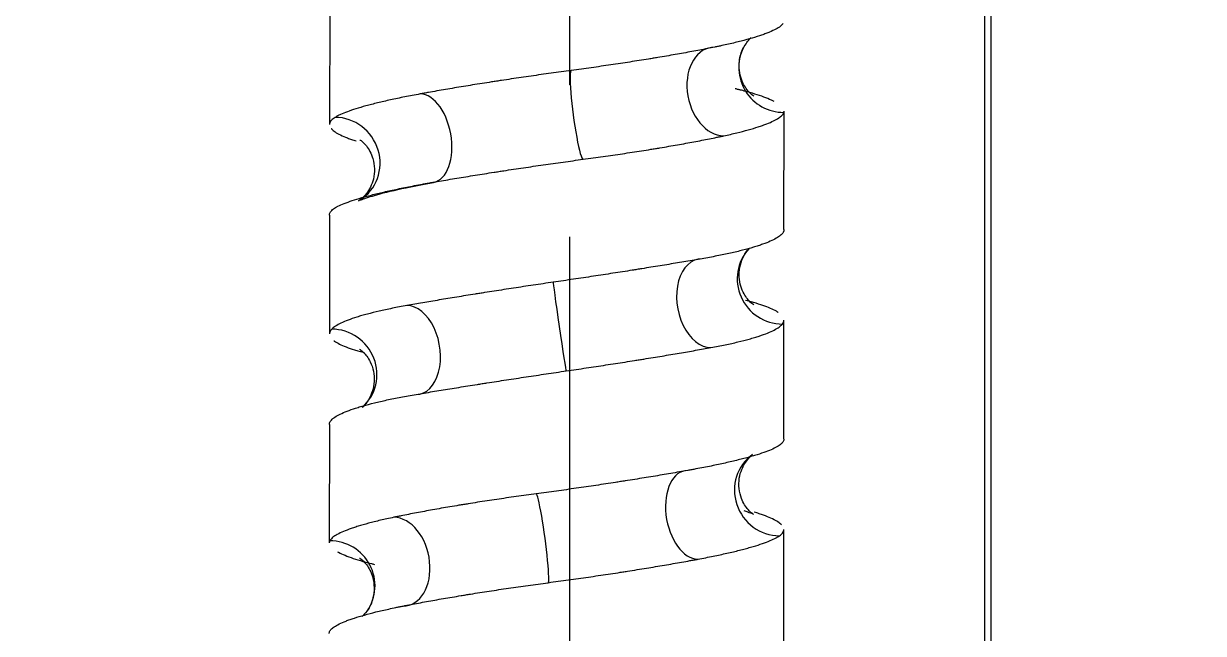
# Model space of a CAD drawing. Header units: millimetres. Extents: x 6110 to 6704, y -2661 to -1821.
# Drawn here: x 6333.44 to 6343.31, y -2399.31 to -2394.21 of the extents above; entities that cross this region are included whole.
import ezdxf

# ---------------------------------------------------------------- set-up
doc = ezdxf.new("R2010")
doc.units = ezdxf.units.MM
doc.header["$LTSCALE"] = 0.1
doc.linetypes.add('CENTERX2', pattern=[101.6, 63.5, -12.7, 12.7, -12.7])
doc.linetypes.add('HIDDEN2', pattern=[4.7625, 3.175, -1.5875])
doc.layers.add('1', color=4, linetype='HIDDEN2', lineweight=13)
doc.layers.add('DIM', color=3, linetype='Continuous', lineweight=9)
doc.layers.add('CENTER', color=1, linetype='CENTERX2')

msp = doc.modelspace()

# ---------------------------------------------------------------- hatches: boundary and pattern name
at = {"layer": 'DIM'}
h = msp.add_hatch(dxfattribs=at)
h.set_pattern_fill('ANSI31', color=2)
edge = h.paths.add_edge_path()
edge.add_line((6619.6172, -2595.9805), (6619.6172, -1962.2056))
edge.add_line((6634.6172, -1966.1101), (6619.6172, -1966.1101))
edge.add_line((6634.6172, -2610.9805), (6634.6172, -1966.1101))
edge.add_line((6634.6172, -2610.9805), (6184.4567, -2610.9805))
edge.add_line((6619.6172, -2595.9805), (6184.4567, -2595.9805))
edge.add_line((6184.4567, -2610.9805), (6184.4567, -2595.9805))

# ---------------------------------------------------------------- linework, layer by layer
at = {"layer": '1', "color": 7, "linetype": 'Continuous', "lineweight": -3}
for p, q in [((6341.4824, -2400.7305), (6341.4824, -2393.2305)), ((6341.5324, -2393.2805), (6341.5324, -2400.6805)), ((6336.004, -2394.0682), (6336.0034, -2395.0567)), ((6339.8028, -2395.9348), (6339.8034, -2394.944)), ((6336.0028, -2395.8146), (6336.0022, -2396.8089)), ((6339.8016, -2397.6871), (6339.8022, -2396.6931)), ((6336.0017, -2397.5672), (6336.001, -2398.5576)), ((6339.8004, -2399.4337), (6339.8011, -2398.4449))]:
    msp.add_line(p, q, dxfattribs=at)
for centre, major_axis, ratio, start_param, end_param in [((6339.262, -2394.7799), (0.0767, -0.3671), 0.707083, 2.995988, 6.1345), ((6339.7987, -2394.5835), (0.3355, -0.1676), 0.988873, 3.141795, 5.179579), ((6338.074, -2394.9759), (0.0499, -0.3717), 0.089507, 3.129602, 6.271248), ((6336.8048, -2395.1718), (0.0661, -0.3691), 0.572585, 6.182048, 9.320897), ((6336.0617, -2395.3682), (0.1799, -0.329), 0.960761, 0.052951, 2.657282), ((6339.7826, -2396.3548), (0.2673, -0.263), 0.979118, 3.160742, 5.497932), ((6339.1548, -2396.5512), (0.0657, -0.3692), 0.653907, 3.02525, 6.166953), ((6337.928, -2396.7471), (0.0541, -0.3711), 0.012924, 3.141023, 6.27991), ((6336.6884, -2396.9431), (0.0643, -0.3695), 0.632912, 6.17292, 9.31465), ((6336.0299, -2397.1395), (0.2449, -0.284), 0.975055, 0.001837, 2.440162), ((6339.7546, -2398.1261), (0.1963, -0.3195), 0.967171, 3.200913, 5.746667), ((6339.0413, -2398.3224), (0.0673, -0.3689), 0.593473, 3.034645, 6.173566), ((6337.7813, -2398.5183), (0.0498, -0.3717), 0.061989, 6.274657, 9.416402), ((6336.5789, -2398.7143), (0.0748, -0.3675), 0.68877, 6.144946, 9.283547), ((6336.0099, -2398.9108), (0.3064, -0.2162), 0.986629, 6.282345, 8.474228)]:
    msp.add_ellipse(centre, major_axis=major_axis, ratio=ratio, start_param=start_param, end_param=end_param, dxfattribs=at)
for points, knots in [([(6339.7956, -2394.2118), (6339.7902, -2394.2195), (6339.7824, -2394.2272), (6339.762, -2394.2428), (6339.7368, -2394.2587), (6339.7022, -2394.275), (6339.6726, -2394.2874), (6339.6621, -2394.2915), (6339.6455, -2394.2978), (6339.6398, -2394.2999), (6339.6281, -2394.3041), (6339.6221, -2394.3062), (6339.5915, -2394.3168), (6339.5649, -2394.3252), (6339.5076, -2394.342), (6339.4463, -2394.3588), (6339.3769, -2394.3755), (6339.3218, -2394.3881), (6339.3029, -2394.3922), (6339.2738, -2394.3985), (6339.2639, -2394.4006), (6339.244, -2394.4047), (6339.2339, -2394.4068), (6339.2238, -2394.4089)], [0, 0, 0, 0, 0.125, 0.125, 0.25, 0.375, 0.375, 0.4375, 0.4375, 0.46875, 0.46875, 0.5, 0.5, 0.625, 0.625, 0.75, 0.875, 0.875, 0.9375, 0.9375, 0.96875, 0.96875, 1, 1, 1, 1]), ([(6339.4632, -2394.4159), (6339.4844, -2394.3823), (6339.5066, -2394.3493), (6339.5253, -2394.3308), (6339.529, -2394.3274)], [0, 0, 0, 0, 0.788327, 1, 1, 1, 1]), ([(6339.2238, -2394.4089), (6339.1832, -2394.4171), (6339.1413, -2394.4253), (6339.0546, -2394.4419), (6338.9651, -2394.4585), (6338.8702, -2394.4752), (6338.797, -2394.4877), (6338.7598, -2394.494), (6338.7219, -2394.5003), (6338.6964, -2394.5045), (6338.6836, -2394.5066), (6338.6193, -2394.5171), (6338.5673, -2394.5254), (6338.462, -2394.5417), (6338.3554, -2394.5578), (6338.2465, -2394.5735), (6338.1364, -2394.589), (6338.0808, -2394.5967), (6338.0245, -2394.6042)], [0, 0, 0, 0, 0.125, 0.125, 0.25, 0.375, 0.375, 0.4375, 0.46875, 0.46875, 0.5, 0.5, 0.625, 0.625, 0.75, 0.875, 0.875, 1, 1, 1, 1]), ([(6339.5508, -2394.8188), (6339.5508, -2394.8189), (6339.5445, -2394.815), (6339.5035, -2394.7832), (6339.4369, -2394.681), (6339.4198, -2394.5354), (6339.4455, -2394.4523), (6339.4632, -2394.4159)], [0, 0, 0, 0, 0.136549, 0.345998, 0.563851, 0.810664, 1, 1, 1, 1]), ([(6338.0245, -2394.6042), (6337.9679, -2394.6118), (6337.9115, -2394.6195), (6337.7994, -2394.6351), (6337.6879, -2394.6509), (6337.5774, -2394.6671), (6337.495, -2394.6795), (6337.4676, -2394.6836), (6337.4266, -2394.6899), (6337.413, -2394.692), (6337.3857, -2394.6962), (6337.3721, -2394.6983), (6337.3045, -2394.7088), (6337.2515, -2394.7172), (6337.1476, -2394.734), (6337.0458, -2394.7508), (6336.9483, -2394.7675), (6336.8767, -2394.78), (6336.8532, -2394.7842), (6336.8182, -2394.7904), (6336.8066, -2394.7925), (6336.7836, -2394.7966), (6336.7722, -2394.7987), (6336.7609, -2394.8008)], [0, 0, 0, 0, 0.125, 0.125, 0.25, 0.375, 0.375, 0.4375, 0.4375, 0.46875, 0.46875, 0.5, 0.5, 0.625, 0.625, 0.75, 0.875, 0.875, 0.9375, 0.9375, 0.96875, 0.96875, 1, 1, 1, 1]), ([(6339.7196, -2394.8628), (6339.7168, -2394.8613), (6339.7139, -2394.8599), (6339.6936, -2394.85), (6339.6739, -2394.8416), (6339.6301, -2394.8247), (6339.5819, -2394.8078), (6339.525, -2394.791), (6339.4789, -2394.7784), (6339.463, -2394.7742), (6339.4383, -2394.768), (6339.4299, -2394.7659), (6339.4128, -2394.7617), (6339.4042, -2394.7596), (6339.3955, -2394.7575)], [0, 0, 0, 0, 0.040478, 0.040478, 0.280359, 0.280359, 0.520239, 0.76012, 0.76012, 0.88006, 0.88006, 0.94003, 0.94003, 1, 1, 1, 1]), ([(6336.7609, -2394.8008), (6336.716, -2394.809), (6336.6728, -2394.8172), (6336.5902, -2394.8338), (6336.511, -2394.8504), (6336.439, -2394.8671), (6336.3876, -2394.8796), (6336.3626, -2394.8859), (6336.3386, -2394.8922), (6336.3229, -2394.8964), (6336.3151, -2394.8985), (6336.277, -2394.909), (6336.2488, -2394.9173), (6336.1969, -2394.9336), (6336.1495, -2394.9498), (6336.1109, -2394.9656), (6336.0854, -2394.9773), (6336.0774, -2394.9812), (6336.0627, -2394.9889), (6336.0559, -2394.9927), (6336.0497, -2394.9965)], [0, 0, 0, 0, 0.125, 0.125, 0.25, 0.375, 0.375, 0.4375, 0.46875, 0.46875, 0.5, 0.5, 0.625, 0.625, 0.75, 0.875, 0.875, 0.9375, 0.9375, 1, 1, 1, 1]), ([(6339.2993, -2395.151), (6339.3375, -2395.1427), (6339.3736, -2395.1345), (6339.4417, -2395.1179), (6339.5056, -2395.1013), (6339.5614, -2395.0846), (6339.6001, -2395.072), (6339.6187, -2395.0657), (6339.6361, -2395.0594), (6339.6475, -2395.0552), (6339.653, -2395.0531), (6339.6799, -2395.0426), (6339.699, -2395.0343), (6339.7324, -2395.0179), (6339.761, -2395.0018), (6339.7802, -2394.986), (6339.7947, -2394.9704), (6339.7995, -2394.9627), (6339.8018, -2394.9552)], [0, 0, 0, 0, 0.125, 0.125, 0.25, 0.375, 0.375, 0.4375, 0.46875, 0.46875, 0.5, 0.5, 0.625, 0.625, 0.75, 0.875, 0.875, 1, 1, 1, 1]), ([(6336.0497, -2394.9965), (6336.0372, -2395.0041), (6336.0274, -2395.0119), (6336.0126, -2395.0275), (6336.0052, -2395.0395), (6336.0033, -2395.0517), (6336.0034, -2395.0558)], [0, 0, 0, 0, 0.39908, 0.39908, 0.79816, 1, 1, 1, 1]), ([(6336.0167, -2395.0889), (6336.0178, -2395.0903), (6336.019, -2395.0918), (6336.0277, -2395.1016), (6336.0377, -2395.1101), (6336.0623, -2395.127), (6336.0917, -2395.1438), (6336.1304, -2395.1606), (6336.1631, -2395.1732), (6336.1746, -2395.1774), (6336.1928, -2395.1837), (6336.199, -2395.1858), (6336.2117, -2395.19), (6336.2182, -2395.1921), (6336.2248, -2395.1941)], [0, 0, 0, 0, 0.040166, 0.040166, 0.280124, 0.280124, 0.520083, 0.760041, 0.760041, 0.880021, 0.880021, 0.94001, 0.94001, 1, 1, 1, 1]), ([(6338.1235, -2395.3476), (6338.1798, -2395.34), (6338.2355, -2395.3323), (6338.3453, -2395.3167), (6338.4537, -2395.3009), (6338.5592, -2395.2846), (6338.6373, -2395.2723), (6338.6632, -2395.2682), (6338.7017, -2395.2619), (6338.7145, -2395.2598), (6338.74, -2395.2556), (6338.7527, -2395.2535), (6338.8156, -2395.243), (6338.8644, -2395.2346), (6338.9593, -2395.2178), (6339.0512, -2395.201), (6339.1374, -2395.1843), (6339.1998, -2395.1718), (6339.2203, -2395.1676), (6339.2504, -2395.1613), (6339.2604, -2395.1593), (6339.28, -2395.1551), (6339.2897, -2395.153), (6339.2993, -2395.151)], [0, 0, 0, 0, 0.125, 0.125, 0.25, 0.375, 0.375, 0.4375, 0.4375, 0.46875, 0.46875, 0.5, 0.5, 0.625, 0.625, 0.75, 0.875, 0.875, 0.9375, 0.9375, 0.96875, 0.96875, 1, 1, 1, 1]), ([(6336.2569, -2395.1852), (6336.2569, -2395.1851), (6336.2638, -2395.1891), (6336.3102, -2395.2262), (6336.379, -2395.3436), (6336.3842, -2395.5116), (6336.3153, -2395.6402), (6336.2588, -2395.6866), (6336.2451, -2395.6965), (6336.2416, -2395.6972)], [0, 0, 0, 0, 0.101469, 0.249194, 0.407123, 0.599581, 0.766523, 0.904739, 1, 1, 1, 1]), ([(6336.8492, -2395.5429), (6336.896, -2395.5347), (6336.944, -2395.5264), (6337.0417, -2395.5099), (6337.1415, -2395.4933), (6337.2452, -2395.4766), (6337.3245, -2395.4641), (6337.3512, -2395.4599), (6337.3916, -2395.4536), (6337.4051, -2395.4515), (6337.4323, -2395.4473), (6337.4459, -2395.4452), (6337.5142, -2395.4347), (6337.5691, -2395.4264), (6337.679, -2395.4101), (6337.7893, -2395.394), (6337.9003, -2395.3783), (6338.0116, -2395.3628), (6338.0675, -2395.3551), (6338.1235, -2395.3476)], [0, 0, 0, 0, 0.125, 0.125, 0.25, 0.375, 0.375, 0.4375, 0.4375, 0.46875, 0.46875, 0.5, 0.5, 0.625, 0.625, 0.75, 0.875, 0.875, 1, 1, 1, 1]), ([(6336.0736, -2395.7398), (6336.089, -2395.7322), (6336.1066, -2395.7245), (6336.1465, -2395.7089), (6336.1907, -2395.693), (6336.2439, -2395.6767), (6336.2871, -2395.6643), (6336.3021, -2395.6602), (6336.3254, -2395.6539), (6336.3333, -2395.6518), (6336.3494, -2395.6476), (6336.3576, -2395.6455), (6336.3992, -2395.6349), (6336.4342, -2395.6265), (6336.5077, -2395.6097), (6336.5848, -2395.5929), (6336.6688, -2395.5762), (6336.7345, -2395.5637), (6336.7568, -2395.5595), (6336.791, -2395.5533), (6336.8025, -2395.5512), (6336.8257, -2395.547), (6336.8374, -2395.545), (6336.8492, -2395.5429)], [0, 0, 0, 0, 0.125, 0.125, 0.25, 0.375, 0.375, 0.4375, 0.4375, 0.46875, 0.46875, 0.5, 0.5, 0.625, 0.625, 0.75, 0.875, 0.875, 0.9375, 0.9375, 0.96875, 0.96875, 1, 1, 1, 1]), ([(6336.2621, -2395.6877), (6336.266, -2395.6862), (6336.2944, -2395.6758), (6336.4008, -2395.6402), (6336.6102, -2395.5904), (6336.7882, -2395.5558), (6336.8708, -2395.541)], [0, 0, 0, 0, 0.056375, 0.352595, 0.724996, 1, 1, 1, 1]), ([(6336.0028, -2395.814), (6336.0028, -2395.813), (6336.0029, -2395.812), (6336.0035, -2395.8028), (6336.0094, -2395.7866), (6336.0251, -2395.7707), (6336.0405, -2395.759), (6336.0462, -2395.7552), (6336.059, -2395.7475), (6336.066, -2395.7436), (6336.0736, -2395.7398)], [0, 0, 0, 0, 0.038697, 0.038697, 0.359131, 0.679566, 0.679566, 0.839783, 0.839783, 1, 1, 1, 1]), ([(6339.8028, -2395.9351), (6339.8027, -2395.943), (6339.8005, -2395.9508), (6339.7938, -2395.9629), (6339.7908, -2395.9671), (6339.7854, -2395.9734), (6339.7834, -2395.9754), (6339.7792, -2395.9796), (6339.7769, -2395.9817), (6339.7745, -2395.9838)], [0, 0, 0, 0, 0.484836, 0.484836, 0.742418, 0.742418, 0.871209, 0.871209, 1, 1, 1, 1]), ([(6339.7745, -2395.9838), (6339.7648, -2395.992), (6339.7528, -2396.0003), (6339.724, -2396.0168), (6339.6907, -2396.0335), (6339.6482, -2396.0502), (6339.6129, -2396.0627), (6339.6006, -2396.0669), (6339.5812, -2396.0732), (6339.5746, -2396.0753), (6339.561, -2396.0795), (6339.5541, -2396.0816), (6339.519, -2396.0921), (6339.4889, -2396.1004), (6339.4249, -2396.1167), (6339.3571, -2396.1329), (6339.2817, -2396.1487), (6339.2223, -2396.1603), (6339.202, -2396.1642), (6339.1605, -2396.1719), (6339.1392, -2396.1757), (6339.1175, -2396.1795)], [0, 0, 0, 0, 0.125, 0.125, 0.25, 0.375, 0.375, 0.4375, 0.4375, 0.46875, 0.46875, 0.5, 0.5, 0.625, 0.625, 0.75, 0.875, 0.875, 0.9375, 0.9375, 1, 1, 1, 1]), ([(6339.5514, -2396.5649), (6339.5514, -2396.5649), (6339.5508, -2396.5646), (6339.532, -2396.5553), (6339.4624, -2396.4796), (6339.4123, -2396.3326), (6339.45, -2396.1734), (6339.4914, -2396.1133), (6339.5153, -2396.0918)], [0, 0, 0, 0, 0.01487, 0.208847, 0.390225, 0.597914, 0.823219, 1, 1, 1, 1]), ([(6339.1175, -2396.1795), (6339.0739, -2396.1871), (6339.0289, -2396.1948), (6338.9365, -2396.2104), (6338.8417, -2396.2263), (6338.742, -2396.2425), (6338.6653, -2396.2549), (6338.6395, -2396.259), (6338.6002, -2396.2653), (6338.5871, -2396.2674), (6338.5606, -2396.2716), (6338.5473, -2396.2737), (6338.4806, -2396.2843), (6338.4269, -2396.2927), (6338.3185, -2396.3094), (6338.2093, -2396.3262), (6338.0985, -2396.3428), (6337.9868, -2396.3595), (6337.9305, -2396.3677), (6337.8738, -2396.376)], [0, 0, 0, 0, 0.125, 0.125, 0.25, 0.375, 0.375, 0.4375, 0.4375, 0.46875, 0.46875, 0.5, 0.5, 0.625, 0.625, 0.75, 0.875, 0.875, 1, 1, 1, 1]), ([(6337.8738, -2396.376), (6337.8175, -2396.3842), (6337.7617, -2396.3925), (6337.651, -2396.409), (6337.5412, -2396.4255), (6337.4332, -2396.4422), (6337.3529, -2396.4547), (6337.3262, -2396.4589), (6337.2864, -2396.4652), (6337.2731, -2396.4673), (6337.2467, -2396.4715), (6337.2335, -2396.4736), (6337.168, -2396.484), (6337.1168, -2396.4923), (6337.0169, -2396.5087), (6336.9194, -2396.5248), (6336.8268, -2396.5406), (6336.7591, -2396.5522), (6336.7369, -2396.5561), (6336.693, -2396.5638), (6336.6714, -2396.5676), (6336.6502, -2396.5714)], [0, 0, 0, 0, 0.125, 0.125, 0.25, 0.375, 0.375, 0.4375, 0.4375, 0.46875, 0.46875, 0.5, 0.5, 0.625, 0.625, 0.75, 0.875, 0.875, 0.9375, 0.9375, 1, 1, 1, 1]), ([(6339.7543, -2396.6289), (6339.7527, -2396.6279), (6339.7511, -2396.6268), (6339.7362, -2396.6173), (6339.7208, -2396.609), (6339.6853, -2396.5926), (6339.6453, -2396.5763), (6339.5964, -2396.5605), (6339.5562, -2396.5487), (6339.5423, -2396.5448), (6339.5132, -2396.5371), (6339.4981, -2396.5333), (6339.4824, -2396.5295)], [0, 0, 0, 0, 0.030833, 0.030833, 0.273125, 0.273125, 0.515417, 0.757708, 0.757708, 0.878854, 0.878854, 1, 1, 1, 1]), ([(6336.6502, -2396.5714), (6336.6075, -2396.579), (6336.5669, -2396.5867), (6336.4894, -2396.6023), (6336.4159, -2396.6181), (6336.35, -2396.6344), (6336.3035, -2396.6468), (6336.2809, -2396.653), (6336.2595, -2396.6593), (6336.2455, -2396.6635), (6336.2386, -2396.6657), (6336.205, -2396.6762), (6336.1805, -2396.6846), (6336.1361, -2396.7015), (6336.0963, -2396.7183), (6336.0658, -2396.735), (6336.0465, -2396.7476), (6336.0406, -2396.7518), (6336.0327, -2396.758), (6336.0303, -2396.7601), (6336.0256, -2396.7643), (6336.0234, -2396.7664), (6336.0214, -2396.7684)], [0, 0, 0, 0, 0.125, 0.125, 0.25, 0.375, 0.375, 0.4375, 0.46875, 0.46875, 0.5, 0.5, 0.625, 0.625, 0.75, 0.875, 0.875, 0.9375, 0.9375, 0.96875, 0.96875, 1, 1, 1, 1]), ([(6339.1921, -2396.9228), (6339.2338, -2396.9152), (6339.2734, -2396.9075), (6339.3487, -2396.8919), (6339.42, -2396.8761), (6339.4834, -2396.8598), (6339.528, -2396.8474), (6339.5496, -2396.8412), (6339.57, -2396.8349), (6339.5834, -2396.8307), (6339.5899, -2396.8286), (6339.6219, -2396.8181), (6339.6451, -2396.8096), (6339.6867, -2396.7928), (6339.7236, -2396.776), (6339.7512, -2396.7593), (6339.7683, -2396.7467), (6339.7734, -2396.7425), (6339.7802, -2396.7363), (6339.7823, -2396.7342), (6339.7862, -2396.73), (6339.788, -2396.7279), (6339.7896, -2396.7258)], [0, 0, 0, 0, 0.125, 0.125, 0.25, 0.375, 0.375, 0.4375, 0.46875, 0.46875, 0.5, 0.5, 0.625, 0.625, 0.75, 0.875, 0.875, 0.9375, 0.9375, 0.96875, 0.96875, 1, 1, 1, 1]), ([(6339.7896, -2396.7258), (6339.7961, -2396.7176), (6339.8, -2396.7093), (6339.802, -2396.6986), (6339.8022, -2396.6961), (6339.8022, -2396.6936)], [0, 0, 0, 0, 0.768716, 0.768716, 1, 1, 1, 1]), ([(6336.0214, -2396.7684), (6336.0134, -2396.7767), (6336.008, -2396.785), (6336.0031, -2396.7984), (6336.0022, -2396.8034), (6336.0022, -2396.8086)], [0, 0, 0, 0, 0.619913, 0.619913, 1, 1, 1, 1]), ([(6336.0393, -2396.8654), (6336.0407, -2396.8664), (6336.0422, -2396.8675), (6336.0554, -2396.877), (6336.0694, -2396.8853), (6336.102, -2396.9018), (6336.1392, -2396.918), (6336.1855, -2396.9339), (6336.2237, -2396.9456), (6336.237, -2396.9495), (6336.2647, -2396.9573), (6336.2792, -2396.9611), (6336.2942, -2396.9649)], [0, 0, 0, 0, 0.031126, 0.031126, 0.273345, 0.273345, 0.515563, 0.757782, 0.757782, 0.878891, 0.878891, 1, 1, 1, 1]), ([(6336.2528, -2396.9367), (6336.2528, -2396.9367), (6336.2548, -2396.9378), (6336.2802, -2396.9523), (6336.3548, -2397.0415), (6336.3942, -2397.2045), (6336.3365, -2397.3594), (6336.2971, -2397.4082), (6336.2748, -2397.4234)], [0, 0, 0, 0, 0.039015, 0.219927, 0.395248, 0.617478, 0.826015, 1, 1, 1, 1]), ([(6337.9821, -2397.1182), (6338.0383, -2397.11), (6338.094, -2397.1017), (6338.2043, -2397.0852), (6338.3136, -2397.0687), (6338.4208, -2397.052), (6338.5005, -2397.0395), (6338.5269, -2397.0353), (6338.5663, -2397.029), (6338.5794, -2397.0269), (6338.6056, -2397.0227), (6338.6187, -2397.0206), (6338.6835, -2397.0101), (6338.734, -2397.0019), (6338.8325, -2396.9855), (6338.9285, -2396.9694), (6339.0194, -2396.9536), (6339.0857, -2396.942), (6339.1075, -2396.9381), (6339.1503, -2396.9304), (6339.1715, -2396.9266), (6339.1921, -2396.9228)], [0, 0, 0, 0, 0.125, 0.125, 0.25, 0.375, 0.375, 0.4375, 0.4375, 0.46875, 0.46875, 0.5, 0.5, 0.625, 0.625, 0.75, 0.875, 0.875, 0.9375, 0.9375, 1, 1, 1, 1]), ([(6336.7265, -2397.3147), (6336.7712, -2397.3071), (6336.8171, -2397.2994), (6336.9111, -2397.2838), (6337.0076, -2397.2679), (6337.1087, -2397.2517), (6337.1863, -2397.2393), (6337.2124, -2397.2351), (6337.2521, -2397.2289), (6337.2654, -2397.2268), (6337.2922, -2397.2226), (6337.3056, -2397.2205), (6337.3729, -2397.2099), (6337.4271, -2397.2015), (6337.5362, -2397.1848), (6337.646, -2397.168), (6337.7572, -2397.1514), (6337.8691, -2397.1347), (6337.9254, -2397.1264), (6337.9821, -2397.1182)], [0, 0, 0, 0, 0.125, 0.125, 0.25, 0.375, 0.375, 0.4375, 0.4375, 0.46875, 0.46875, 0.5, 0.5, 0.625, 0.625, 0.75, 0.875, 0.875, 1, 1, 1, 1]), ([(6336.0395, -2397.5105), (6336.0506, -2397.5023), (6336.0641, -2397.494), (6336.0958, -2397.4774), (6336.1319, -2397.4608), (6336.1771, -2397.4441), (6336.2145, -2397.4315), (6336.2275, -2397.4274), (6336.2479, -2397.4211), (6336.2548, -2397.419), (6336.269, -2397.4147), (6336.2762, -2397.4126), (6336.313, -2397.4022), (6336.3444, -2397.3939), (6336.4108, -2397.3775), (6336.4809, -2397.3613), (6336.5584, -2397.3455), (6336.6193, -2397.3339), (6336.6401, -2397.33), (6336.6826, -2397.3223), (6336.7044, -2397.3185), (6336.7265, -2397.3147)], [0, 0, 0, 0, 0.125, 0.125, 0.25, 0.375, 0.375, 0.4375, 0.4375, 0.46875, 0.46875, 0.5, 0.5, 0.625, 0.625, 0.75, 0.875, 0.875, 0.9375, 0.9375, 1, 1, 1, 1]), ([(6336.0017, -2397.5671), (6336.0017, -2397.565), (6336.0024, -2397.5545), (6336.0071, -2397.544), (6336.0164, -2397.5314), (6336.0201, -2397.5272), (6336.0266, -2397.5209), (6336.029, -2397.5188), (6336.034, -2397.5147), (6336.0366, -2397.5126), (6336.0395, -2397.5105)], [0, 0, 0, 0, 0.111858, 0.555929, 0.555929, 0.777965, 0.777965, 0.888982, 0.888982, 1, 1, 1, 1]), ([(6339.8016, -2397.688), (6339.8016, -2397.6946), (6339.7981, -2397.7092), (6339.7866, -2397.7236), (6339.7734, -2397.7353), (6339.7684, -2397.7391), (6339.7571, -2397.7468), (6339.7508, -2397.7507), (6339.7439, -2397.7544)], [0, 0, 0, 0, 0.288701, 0.64435, 0.64435, 0.822175, 0.822175, 1, 1, 1, 1]), ([(6339.7439, -2397.7544), (6339.7301, -2397.762), (6339.7138, -2397.7698), (6339.6769, -2397.7854), (6339.6354, -2397.8013), (6339.5849, -2397.8175), (6339.5437, -2397.8299), (6339.5293, -2397.8341), (6339.507, -2397.8403), (6339.4994, -2397.8424), (6339.4839, -2397.8467), (6339.476, -2397.8488), (6339.4361, -2397.8593), (6339.4023, -2397.8677), (6339.3311, -2397.8845), (6339.2562, -2397.9013), (6339.1743, -2397.918), (6339.1101, -2397.9305), (6339.0882, -2397.9347), (6339.0548, -2397.9409), (6339.0435, -2397.943), (6339.0207, -2397.9472), (6339.0093, -2397.9492), (6338.9977, -2397.9513)], [0, 0, 0, 0, 0.125, 0.125, 0.25, 0.375, 0.375, 0.4375, 0.4375, 0.46875, 0.46875, 0.5, 0.5, 0.625, 0.625, 0.75, 0.875, 0.875, 0.9375, 0.9375, 0.96875, 0.96875, 1, 1, 1, 1]), ([(6339.4685, -2398.2869), (6339.5012, -2398.2988), (6339.5428, -2398.3124), (6339.5543, -2398.3224), (6339.5063, -2398.2883), (6339.4345, -2398.1842), (6339.4139, -2398.0178), (6339.4762, -2397.8764), (6339.5247, -2397.832), (6339.5398, -2397.8195), (6339.5401, -2397.8192)], [0, 0, 0, 0, 0.173221, 0.332283, 0.455428, 0.581252, 0.739122, 0.881498, 0.997452, 1, 1, 1, 1]), ([(6338.9977, -2397.9513), (6338.9517, -2397.9595), (6338.9046, -2397.9678), (6338.8082, -2397.9843), (6338.7098, -2398.0009), (6338.6072, -2398.0176), (6338.5287, -2398.0301), (6338.5022, -2398.0343), (6338.4621, -2398.0406), (6338.4487, -2398.0427), (6338.4217, -2398.0469), (6338.4082, -2398.049), (6338.3403, -2398.0595), (6338.2858, -2398.0677), (6338.1762, -2398.0841), (6338.0662, -2398.1002), (6337.9553, -2398.1159), (6337.8439, -2398.1314), (6337.7879, -2398.139), (6337.7317, -2398.1466)], [0, 0, 0, 0, 0.125, 0.125, 0.25, 0.375, 0.375, 0.4375, 0.4375, 0.46875, 0.46875, 0.5, 0.5, 0.625, 0.625, 0.75, 0.875, 0.875, 1, 1, 1, 1]), ([(6337.7317, -2398.1466), (6337.6752, -2398.1542), (6337.6194, -2398.1619), (6337.509, -2398.1775), (6337.3999, -2398.1933), (6337.2935, -2398.2095), (6337.2146, -2398.2219), (6337.1884, -2398.226), (6337.1495, -2398.2323), (6337.1366, -2398.2344), (6337.1108, -2398.2386), (6337.0979, -2398.2407), (6337.0341, -2398.2512), (6336.9846, -2398.2596), (6336.8882, -2398.2764), (6336.7946, -2398.2932), (6336.7066, -2398.3099), (6336.6426, -2398.3225), (6336.6217, -2398.3266), (6336.5908, -2398.3329), (6336.5806, -2398.335), (6336.5604, -2398.3391), (6336.5504, -2398.3412), (6336.5405, -2398.3433)], [0, 0, 0, 0, 0.125, 0.125, 0.25, 0.375, 0.375, 0.4375, 0.4375, 0.46875, 0.46875, 0.5, 0.5, 0.625, 0.625, 0.75, 0.875, 0.875, 0.9375, 0.9375, 0.96875, 0.96875, 1, 1, 1, 1]), ([(6339.781, -2398.4054), (6339.7797, -2398.404), (6339.7782, -2398.4026), (6339.7677, -2398.3927), (6339.7562, -2398.3842), (6339.7287, -2398.3674), (6339.6964, -2398.3505), (6339.6548, -2398.3337), (6339.62, -2398.3211), (6339.6078, -2398.3169), (6339.5886, -2398.3107), (6339.5821, -2398.3086), (6339.5687, -2398.3044), (6339.5619, -2398.3023), (6339.5549, -2398.3002)], [0, 0, 0, 0, 0.040391, 0.040391, 0.280293, 0.280293, 0.520196, 0.760098, 0.760098, 0.880049, 0.880049, 0.940024, 0.940024, 1, 1, 1, 1]), ([(6336.5405, -2398.3433), (6336.5012, -2398.3515), (6336.4639, -2398.3597), (6336.3935, -2398.3763), (6336.3271, -2398.3929), (6336.2687, -2398.4097), (6336.228, -2398.4222), (6336.2084, -2398.4285), (6336.1899, -2398.4348), (6336.1779, -2398.4391), (6336.172, -2398.4412), (6336.1433, -2398.4517), (6336.1228, -2398.46), (6336.0866, -2398.4763), (6336.0551, -2398.4925), (6336.033, -2398.5083), (6336.0156, -2398.5239), (6336.0093, -2398.5316), (6336.0054, -2398.5391)], [0, 0, 0, 0, 0.125, 0.125, 0.25, 0.375, 0.375, 0.4375, 0.46875, 0.46875, 0.5, 0.5, 0.625, 0.625, 0.75, 0.875, 0.875, 1, 1, 1, 1]), ([(6339.0842, -2398.6934), (6339.1282, -2398.6852), (6339.1704, -2398.677), (6339.251, -2398.6604), (6339.3279, -2398.6439), (6339.3977, -2398.6272), (6339.4472, -2398.6146), (6339.4713, -2398.6084), (6339.4943, -2398.6021), (6339.5094, -2398.5979), (6339.5169, -2398.5958), (6339.5534, -2398.5853), (6339.5802, -2398.577), (6339.6294, -2398.5606), (6339.6741, -2398.5444), (6339.7099, -2398.5286), (6339.7333, -2398.5169), (6339.7405, -2398.5131), (6339.7538, -2398.5054), (6339.7598, -2398.5016), (6339.7653, -2398.4978)], [0, 0, 0, 0, 0.125, 0.125, 0.25, 0.375, 0.375, 0.4375, 0.46875, 0.46875, 0.5, 0.5, 0.625, 0.625, 0.75, 0.875, 0.875, 0.9375, 0.9375, 1, 1, 1, 1]), ([(6339.7653, -2398.4978), (6339.7762, -2398.4902), (6339.7846, -2398.4824), (6339.7964, -2398.4668), (6339.8005, -2398.4573), (6339.8011, -2398.4476), (6339.8011, -2398.446)], [0, 0, 0, 0, 0.45514, 0.45514, 0.91028, 1, 1, 1, 1]), ([(6336.0705, -2398.6316), (6336.073, -2398.633), (6336.0756, -2398.6345), (6336.0942, -2398.6443), (6336.1125, -2398.6528), (6336.1535, -2398.6697), (6336.1989, -2398.6865), (6336.2532, -2398.7034), (6336.2973, -2398.7159), (6336.3126, -2398.7201), (6336.3364, -2398.7264), (6336.3444, -2398.7285), (6336.3608, -2398.7327), (6336.3692, -2398.7348), (6336.3776, -2398.7369)], [0, 0, 0, 0, 0.04019, 0.04019, 0.280142, 0.280142, 0.520095, 0.760047, 0.760047, 0.880024, 0.880024, 0.940012, 0.940012, 1, 1, 1, 1]), ([(6336.254, -2398.6836), (6336.254, -2398.6835), (6336.2626, -2398.6885), (6336.3118, -2398.7307), (6336.3785, -2398.8484), (6336.3789, -2399.0111), (6336.3403, -2399.0932), (6336.3163, -2399.127)], [0, 0, 0, 0, 0.15587, 0.347537, 0.554397, 0.80907, 1, 1, 1, 1]), ([(6337.8309, -2398.89), (6337.8876, -2398.8824), (6337.944, -2398.8747), (6338.056, -2398.8591), (6338.1673, -2398.8433), (6338.2773, -2398.827), (6338.3593, -2398.8147), (6338.3865, -2398.8105), (6338.4272, -2398.8043), (6338.4408, -2398.8022), (6338.4678, -2398.798), (6338.4813, -2398.7959), (6338.5484, -2398.7854), (6338.6009, -2398.777), (6338.7037, -2398.7602), (6338.8042, -2398.7434), (6338.9003, -2398.7267), (6338.9706, -2398.7142), (6338.9938, -2398.71), (6339.0281, -2398.7038), (6339.0394, -2398.7017), (6339.062, -2398.6976), (6339.0731, -2398.6955), (6339.0842, -2398.6934)], [0, 0, 0, 0, 0.125, 0.125, 0.25, 0.375, 0.375, 0.4375, 0.4375, 0.46875, 0.46875, 0.5, 0.5, 0.625, 0.625, 0.75, 0.875, 0.875, 0.9375, 0.9375, 0.96875, 0.96875, 1, 1, 1, 1]), ([(6336.6181, -2399.0854), (6336.6597, -2399.0771), (6336.7026, -2399.0689), (6336.7911, -2399.0523), (6336.8823, -2399.0357), (6336.9787, -2399.019), (6337.053, -2399.0065), (6337.0906, -2399.0002), (6337.129, -2398.9939), (6337.1548, -2398.9897), (6337.1677, -2398.9876), (6337.2327, -2398.9771), (6337.2853, -2398.9689), (6337.3915, -2398.9525), (6337.4988, -2398.9364), (6337.6082, -2398.9207), (6337.7187, -2398.9052), (6337.7745, -2398.8975), (6337.8309, -2398.89)], [0, 0, 0, 0, 0.125, 0.125, 0.25, 0.375, 0.375, 0.4375, 0.46875, 0.46875, 0.5, 0.5, 0.625, 0.625, 0.75, 0.875, 0.875, 1, 1, 1, 1]), ([(6336.0143, -2399.2825), (6336.0212, -2399.2748), (6336.0305, -2399.2671), (6336.0538, -2399.2514), (6336.082, -2399.2356), (6336.1195, -2399.2193), (6336.1512, -2399.2069), (6336.1624, -2399.2027), (6336.1801, -2399.1964), (6336.1861, -2399.1943), (6336.1985, -2399.1901), (6336.2048, -2399.188), (6336.2372, -2399.1775), (6336.2651, -2399.169), (6336.3249, -2399.1522), (6336.3887, -2399.1354), (6336.4605, -2399.1187), (6336.5174, -2399.1062), (6336.5368, -2399.102), (6336.5668, -2399.0957), (6336.5769, -2399.0937), (6336.5974, -2399.0895), (6336.6077, -2399.0874), (6336.6181, -2399.0854)], [0, 0, 0, 0, 0.125, 0.125, 0.25, 0.375, 0.375, 0.4375, 0.4375, 0.46875, 0.46875, 0.5, 0.5, 0.625, 0.625, 0.75, 0.875, 0.875, 0.9375, 0.9375, 0.96875, 0.96875, 1, 1, 1, 1]), ([(6336.0005, -2399.314), (6336.0005, -2399.3111), (6336.0008, -2399.3083), (6336.0033, -2399.2977), (6336.0075, -2399.29), (6336.0143, -2399.2825)], [0, 0, 0, 0, 0.264704, 0.264704, 1, 1, 1, 1])]:
    msp.add_open_spline(points, degree=3, knots=knots, dxfattribs=at)
for points in [[(6339.8018, -2394.9552), (6339.8029, -2394.9517), (6339.8034, -2394.9482), (6339.8034, -2394.9447)], [(6336.0054, -2398.5391), (6336.0025, -2398.5449), (6336.001, -2398.5507), (6336.001, -2398.5566)], [(6336.3163, -2399.127), (6336.2991, -2399.1468), (6336.2853, -2399.1626), (6336.2745, -2399.1735)]]:
    msp.add_open_spline(points, degree=3, dxfattribs=at)
at = {"layer": 'CENTER'}
msp.add_line((6338.0093, -2152.1552), (6338.0093, -2433.1083), dxfattribs=at)

doc.saveas('drawing.dxf')
